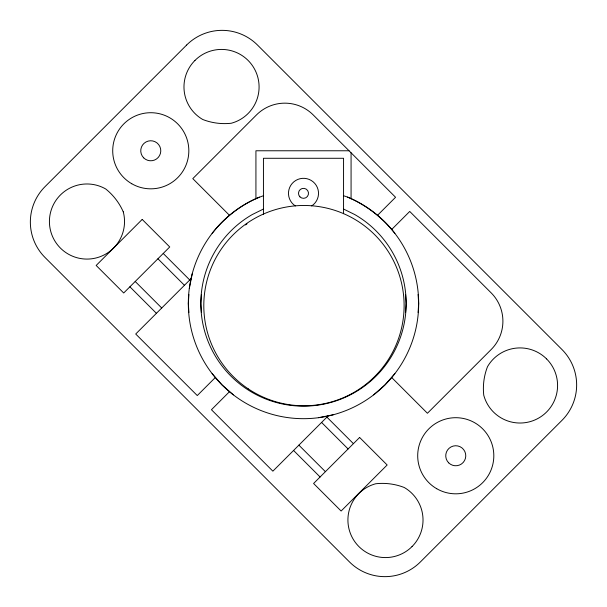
<?xml version="1.0" encoding="UTF-8"?>
<svg xmlns="http://www.w3.org/2000/svg" width="607" height="607" viewBox="0 0 607 607"><rect width="100%" height="100%" fill="white"/><g stroke="black" fill="none" stroke-linecap="round" stroke-linejoin="round"><path stroke-width="0.91" d="M188.914 294.486L188.329 303.5L188.914 312.514M201.433 294.486L200.849 303.5L201.433 312.514M405.567 312.514L406.151 303.5L405.567 294.486M418.086 312.514L418.671 303.5L418.086 294.486M189.308 288.469L192.252 273.689M212.124 233.384C225.455 216.57 243.134 202.935 263.438 195.727M343.562 195.727L347.576 197.093A115.171 115.171 0 0 1 394.876 373.616L384.937 384.937L373.616 394.876M191.311 278.423L135.718 334.009L197.275 395.559L215.439 377.395M377.395 215.439L395.559 197.275L313.174 114.89A40.062 40.062 0 0 0 256.526 114.89L192.791 178.625L229.605 215.439M229.605 391.561L211.441 409.725L272.869 471.161L328.281 415.749M391.561 229.605L409.725 211.441L491.169 292.877A40.062 40.062 0 0 1 491.169 349.533L427.427 413.268L391.561 377.395M263.438 209.043L252.171 214.597A102.651 102.651 0 0 0 224.863 369.488A102.651 102.651 0 0 0 382.137 369.488A102.651 102.651 0 0 0 354.829 214.597L343.562 209.043M318.531 417.692L333.311 414.748M349.055 150.771L255.926 150.771L255.926 198.815M347.576 197.093C366.104 204.984 382.456 217.534 394.876 233.384M233.384 394.876L222.063 384.937L212.124 373.616A115.171 115.171 0 0 1 259.424 197.093M163.23 253.46L189.748 279.986M326.9 417.13L353.418 443.656M157.919 258.772L184.437 285.298M321.589 422.442L348.107 448.968M135.209 281.481L161.728 307.999M298.879 445.151L325.398 471.669M129.898 286.792L156.416 313.311M293.568 450.462L320.086 476.981M351.074 152.782L351.074 198.815M343.562 213.687L343.562 158.283L263.438 158.283L263.438 214.612M245.516 224.939A97.644 97.644 0 0 1 246.988 223.862M394.876 373.616A115.171 115.171 0 0 1 212.124 373.616M295.321 205.932A15.023 15.023 0 0 1 292.164 183.481A15.023 15.023 0 0 1 314.836 183.481A15.023 15.023 0 0 1 311.679 205.932M186.653 45.017L45.017 186.653A50.078 50.078 0 0 0 45.017 257.467L349.533 561.983A50.078 50.078 0 0 0 420.348 561.983L561.983 420.348A50.078 50.078 0 0 0 561.983 349.533L257.467 45.017A50.078 50.078 0 0 0 186.653 45.017M142.197 219.423L96.164 265.456L123.699 292.991L169.732 246.958L142.197 219.423M359.617 437.457L313.584 483.491L341.119 511.026L387.152 464.992L359.617 437.457M299.957 196.873A5.008 5.008 0 0 0 308.333 194.627A5.008 5.008 0 0 0 302.203 188.496A5.008 5.008 0 0 0 299.957 196.873M436.729 488.718A38.059 38.059 0 0 0 493.817 455.758A38.059 38.059 0 0 0 436.729 422.798A38.059 38.059 0 0 0 436.729 488.718M131.742 183.731A38.059 38.059 0 0 0 188.83 150.771A38.059 38.059 0 0 0 131.742 117.811A38.059 38.059 0 0 0 131.742 183.731M448.679 462.838A10.015 10.015 0 0 0 465.432 458.346A10.015 10.015 0 0 0 453.163 446.084A10.015 10.015 0 0 0 448.679 462.838M143.684 157.85A10.015 10.015 0 0 0 160.445 153.359A10.015 10.015 0 0 0 148.176 141.097A10.015 10.015 0 0 0 143.684 157.85M194.976 60.419A37.558 37.558 0 0 0 202.753 119.503A60.381 60.381 0 0 0 231.252 123.251A37.558 37.558 0 0 0 254.052 68.196A37.558 37.558 0 0 0 194.976 60.419M123.251 211.805A60.381 60.381 0 0 0 105.755 189.005A37.558 37.558 0 0 0 50.7 211.805A37.558 37.558 0 0 0 86.976 259.083A37.558 37.558 0 0 0 123.251 211.805M412.024 546.581A37.558 37.558 0 0 0 404.247 487.497A60.381 60.381 0 0 0 375.748 483.749A37.558 37.558 0 0 0 352.948 538.804A37.558 37.558 0 0 0 412.024 546.581M546.581 358.912A37.558 37.558 0 0 0 487.497 366.696A60.381 60.381 0 0 0 483.749 395.195A37.558 37.558 0 0 0 538.804 417.995A37.558 37.558 0 0 0 546.581 358.912M248.316 388.905A100.147 100.147 0 0 0 403.898 312.18A100.147 100.147 0 0 0 259.659 215.811A100.147 100.147 0 0 0 248.316 388.905"/></g></svg>
